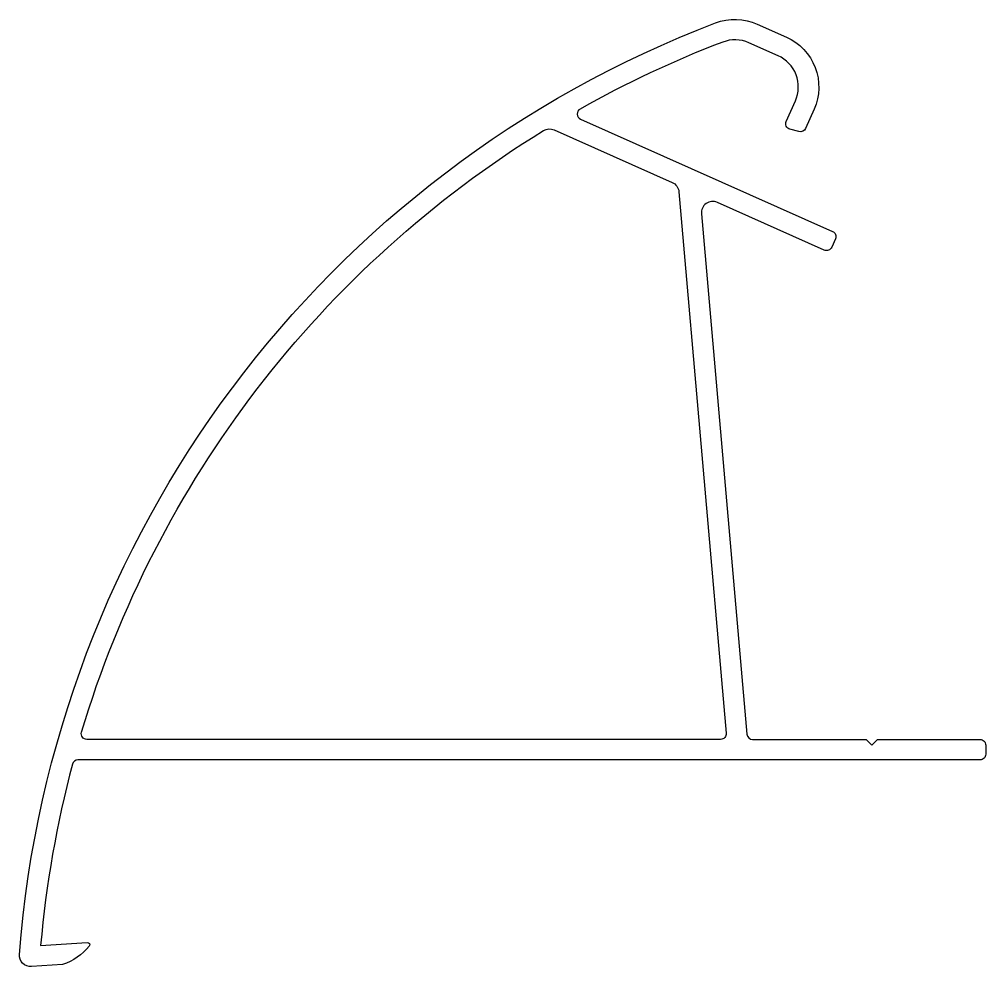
# Model space of a CAD drawing. Extents: x 189.6 to 274.5, y 244.9 to 328.2.
import ezdxf

# ---------------------------------------------------------------- set-up
doc = ezdxf.new("R2010")
doc.units = 0
doc.layers.get('0').update_dxf_attribs({"linetype": 'CONTINUOUS'})

msp = doc.modelspace()

# ---------------------------------------------------------------- linework, layer by layer
for points in [[(258.677, 318.579, -0.369544), (258.089, 318.3), (257.308, 318.511, -0.46034), (256.982, 319.197), (257.784, 321, 0.414214), (256.264, 324.961), (253.702, 326.101, 0.198399), (251.412, 326.163, 0.03701), (238.871, 320.282, 0.616618), (238.913, 319.389), (261.048, 309.534, -0.414214), (261.301, 308.874), (260.976, 308.143, -0.414214), (260.316, 307.89), (250.933, 312.067, 0.571547), (249.53, 311.067), (253.53, 265.35, 0.388879), (254.028, 264.894), (264.005, 264.894), (264.505, 264.394), (265.005, 264.894), (274.005, 264.894, -0.414214), (274.505, 264.394), (274.505, 263.594, -0.414214), (274.005, 263.094), (194.756, 263.094, 0.339923), (194.273, 262.722, 0.043235), (191.478, 246.792), (195.576, 247.065, -0.653016), (195.745, 246.74, -0.145491), (193.397, 245.116), (190.671, 244.934, -0.457041), (189.607, 246.009, -0.289949), (250.771, 327.845, -0.198399), (254.434, 327.746), (256.996, 326.605, -0.414214), (259.428, 320.268)], [(235.661, 318.39, -0.247679), (236.592, 318.452), (246.964, 313.835, -0.272631), (247.553, 313.008), (251.715, 265.437, -0.440011), (251.217, 264.894), (195.548, 264.894, -0.502361), (195.069, 265.537, -0.18382)]]:
    msp.add_lwpolyline(points, format="xyb", close=True)

doc.saveas('drawing.dxf')
